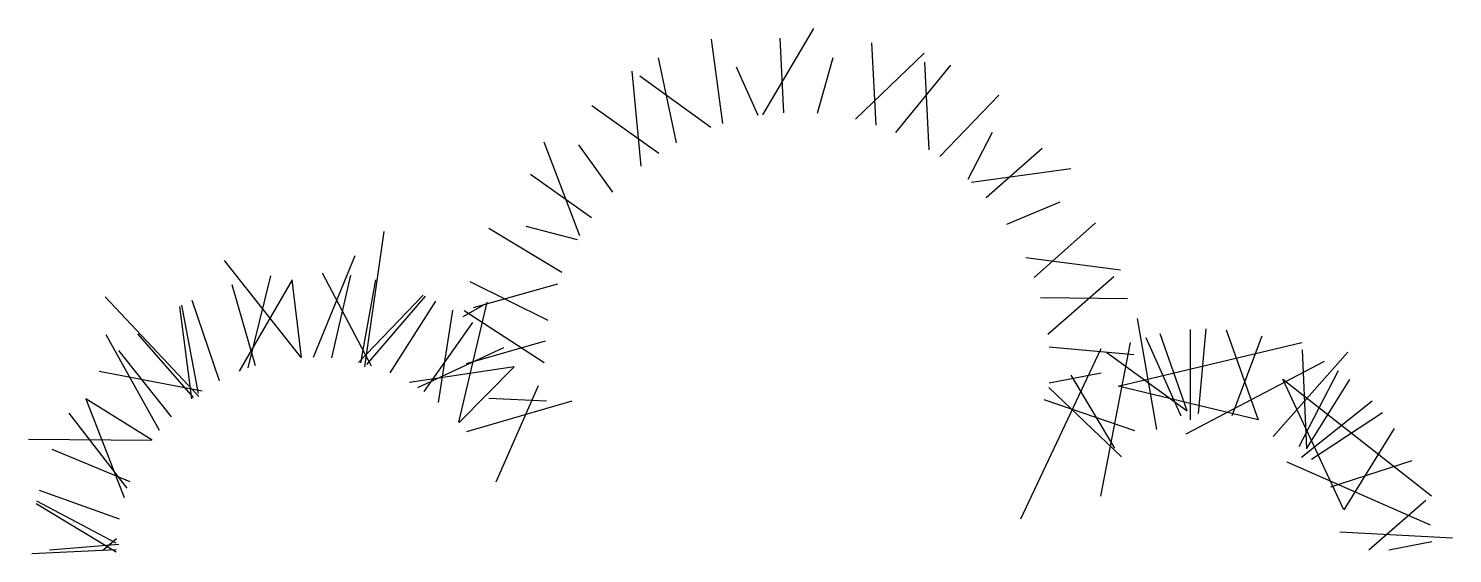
# Model space of a CAD drawing. Extents: x -1184 to 1350, y 20 to 954.
import ezdxf

# ---------------------------------------------------------------- set-up
doc = ezdxf.new("R2010")
doc.units = 0
doc.header["$LTSCALE"] = 1000
doc.header["$MEASUREMENT"] = 0
doc.layers.get('0').update_dxf_attribs({"linetype": 'CONTINUOUS'})

msp = doc.modelspace()

# ---------------------------------------------------------------- linework, layer by layer
for p, q in [((122.4, 800.6), (213.5, 954.2)), ((51.3, 785), (31.4, 935.2)), ((160.1, 804.2), (153.3, 937)), ((324.5, 782.1), (316.6, 928.4)), ((-30.9, 750.6), (-63.1, 901.8)), ((219.8, 803.3), (247.8, 902.6)), ((287.5, 792.6), (409.5, 910.5)), ((359.2, 769), (457.3, 888.6)), ((418.5, 738.4), (411.1, 894)), ((-94, 709.2), (-110.1, 878.1)), ((30, 777.9), (-96.2, 869.1)), ((114.1, 799.4), (75.9, 885.4)), ((-62.7, 731.6), (-182, 816.6)), ((437.4, 726.2), (542.4, 835.5)), ((487.8, 686.1), (531.2, 769.5)), ((-203.3, 585.1), (-266.5, 752.1)), ((-144.6, 663), (-204.7, 746.8)), ((520.2, 653.1), (619.8, 741.2)), ((-182.5, 616.9), (-290.6, 694.3)), ((493.9, 680.4), (670.7, 704.9)), ((556.7, 605.9), (651.8, 645.9)), ((605.4, 510.8), (714.8, 608.2)), ((-585.8, 352.2), (-551.5, 593)), ((-235.3, 519.8), (-365.2, 597.9)), ((-207.5, 577.9), (-298.4, 601.7)), ((-699.2, 368.8), (-835.1, 541.4)), ((-677.1, 369.4), (-603, 550)), ((590.5, 546.3), (758.8, 524.4)), ((-714.8, 507), (-809.3, 344)), ((-793.2, 350), (-753.2, 513.8)), ((-698.5, 368.8), (-714.8, 507)), ((-661.8, 519.1), (-574.6, 353.6)), ((-611.1, 514.8), (-645, 367.8)), ((629.9, 410.1), (746.9, 512.8)), ((-822.6, 498.2), (-780.9, 354.1)), ((-566.9, 506.8), (-593.4, 358.9)), ((-259.6, 434.1), (-398.1, 503.2)), ((-243, 498.8), (-393, 456.9)), ((-880.9, 299.3), (-1047.7, 476.3)), ((-915.5, 459.6), (-893.9, 295.2)), ((-881.6, 304.4), (-911.6, 461.7)), ((-893.6, 470.7), (-844.7, 327.4)), ((-482.1, 479.2), (-597.2, 359.8)), ((-582.3, 356), (-478, 477.5)), ((-459.7, 469), (-541.3, 341.4)), ((-418.2, 253.5), (-368, 467.3)), ((-410.6, 441.6), (-371, 464)), ((616.8, 475.5), (771.5, 473.3)), ((-454.6, 288.5), (-429.1, 452.8)), ((-266.7, 358.9), (-408.8, 451.7)), ((823.7, 240.4), (789.3, 438.2)), ((-951.2, 238.7), (-1046.2, 409.1)), ((-990, 410.5), (-890.9, 297.5)), ((-394, 430.6), (-480.7, 308.2)), ((877.9, 273.5), (829.6, 410.4)), ((883.8, 257.6), (883.8, 418.3)), ((898, 268.9), (911.3, 419.4)), ((946.9, 418), (1004.2, 257.6)), ((957.7, 265.5), (1010.9, 407.4)), ((-1023.8, 380.9), (-930, 262.7)), ((-491.5, 315.3), (-338.5, 386.1)), ((-264.7, 397.4), (-405.5, 357.1)), ((581.5, 81.2), (724.6, 384.8)), ((632.1, 387.7), (783, 373.8)), ((776.2, 395), (723.7, 121.6)), ((754.9, 317.8), (1081.5, 395.2)), ((804.4, 404.1), (866.3, 264.8)), ((1082.1, 382.3), (1090.1, 206)), ((735, 377.2), (877.9, 273.5)), ((1121.6, 361.2), (875.3, 231.8)), ((1030.4, 227.7), (1163.6, 377.9)), ((-1058.7, 344), (-875, 309)), ((-319.9, 351.8), (-506.3, 324.1)), ((-417.8, 253), (-319.9, 351.8)), ((632.2, 323.3), (724.5, 341.4)), ((748.8, 207.2), (671, 337.2)), ((1156.4, 97.3), (1048, 329.7)), ((1048, 329.7), (1312.2, 122.6)), ((1146.4, 344.8), (1076.1, 209.6)), ((-277.3, 318), (-352.4, 146.6)), ((631.5, 315), (760.9, 192)), ((1004.2, 257.6), (754.9, 317.8)), ((1090.1, 206), (1167, 329.1)), ((-964.1, 221.5), (-1082.3, 295)), ((-1082.3, 295), (-1013.8, 119.4)), ((-403.9, 236.6), (-216.6, 291.3)), ((-262.1, 290.6), (-365.1, 295.8)), ((622.8, 293.8), (784, 238.5)), ((1081.4, 191.4), (1207, 291.6)), ((-1008.5, 135.8), (-1111.6, 269.2)), ((1099, 187.4), (1225, 270.8)), ((1246.1, 242.1), (1156.4, 97.3)), ((-964.5, 221), (-1184.2, 222.4)), ((-1142.6, 205.2), (-1004, 147.9)), ((1310.6, 70.1), (1055.8, 182)), ((1133.6, 138.5), (1277.8, 185.5)), ((-1165.4, 132.6), (-1022.9, 81.5)), ((-1170.4, 108.5), (-1028.4, 22.8)), ((-1027.9, 38.2), (-1169.6, 112.9)), ((1302.5, 114.1), (1201, 25.4)), ((1149.4, 58.1), (1349.8, 47.6)), ((-1178.4, 19.6), (-1028.3, 26.7)), ((-1023.5, 35.6), (-1147, 25.4)), ((-1051.7, 25.4), (-1027.4, 46.3)), ((1313.3, 40.5), (1236.3, 25.4))]:
    msp.add_line(p, q)

doc.saveas('drawing.dxf')
